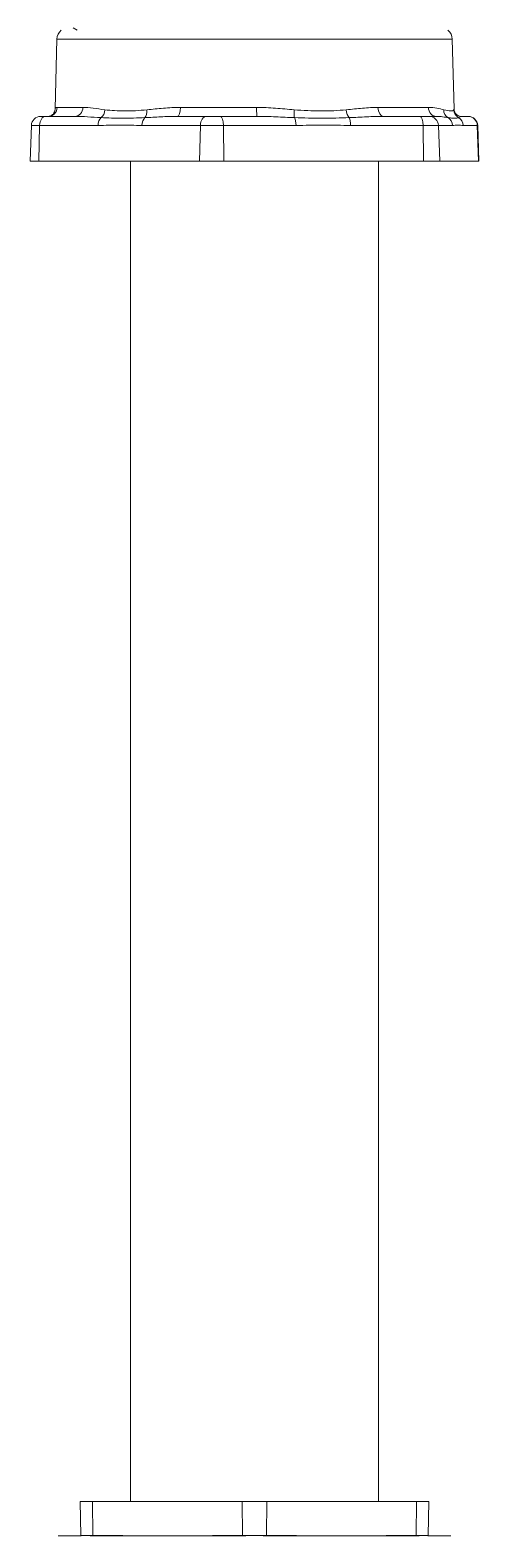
# Model space of a CAD drawing. Header units: millimetres. Extents: x 2.27 to 5, y 4.62 to 5.66.
# Drawn here: x 3.1764 to 3.2344, y 5.2458 to 5.4401 of the extents above; entities that cross this region are included whole.
import ezdxf

# ---------------------------------------------------------------- set-up
doc = ezdxf.new("R2010")
doc.units = ezdxf.units.MM

# ---------------------------------------------------------------- blocks, each defined once
blk = doc.blocks.new('110-32-frente')
at = {"linetype": 'Continuous', "lineweight": 5}
for p, q in [((7.74486, 3.54041), (7.74434, 3.54071)), ((7.74225, 3.53923), (7.74202, 3.53023)), ((7.74225, 3.53923), (7.79332, 3.53923)), ((7.79332, 3.53923), (7.79355, 3.53022)), ((7.74016, 3.52927), (7.7408, 3.52927)), ((7.7408, 3.52927), (7.74458, 3.52927)), ((7.74229, 3.53044), (7.74561, 3.53044)), ((7.75779, 3.52927), (7.76157, 3.52927)), ((7.75824, 3.53044), (7.76806, 3.53044)), ((7.76157, 3.52927), (7.76338, 3.52927)), ((7.76338, 3.52927), (7.76807, 3.52927)), ((7.78373, 3.53044), (7.79023, 3.53044)), ((7.78447, 3.52927), (7.78917, 3.52927)), ((7.78917, 3.52927), (7.79036, 3.52927)), ((7.79036, 3.52927), (7.79128, 3.52927)), ((7.79447, 3.52927), (7.79538, 3.52927)), ((7.79538, 3.52927), (7.79541, 3.52927)), ((7.73896, 3.52811), (7.7388, 3.52351)), ((7.73896, 3.52811), (7.74002, 3.52811)), ((7.74002, 3.52811), (7.73992, 3.52351)), ((7.74757, 3.52811), (7.74002, 3.52811)), ((7.76079, 3.52811), (7.75324, 3.52811)), ((7.76079, 3.52811), (7.76069, 3.52351)), ((7.76079, 3.52811), (7.76378, 3.52811)), ((7.76378, 3.52811), (7.76383, 3.52351)), ((7.77315, 3.52811), (7.76378, 3.52811)), ((7.78956, 3.52811), (7.78019, 3.52811)), ((7.78956, 3.52811), (7.78962, 3.52351)), ((7.78956, 3.52811), (7.79154, 3.52811)), ((7.79154, 3.52811), (7.7917, 3.52351)), ((7.79336, 3.52811), (7.79154, 3.52811)), ((7.79656, 3.52811), (7.79474, 3.52811)), ((7.79656, 3.52811), (7.79672, 3.52351)), ((7.79656, 3.52811), (7.79661, 3.52811)), ((7.79661, 3.52811), (7.79677, 3.52351)), ((7.7388, 3.52351), (7.73992, 3.52351)), ((7.76069, 3.52351), (7.73992, 3.52351)), ((7.75178, 3.52351), (7.75178, 3.35052)), ((7.76069, 3.52351), (7.76383, 3.52351)), ((7.78962, 3.52351), (7.76383, 3.52351)), ((7.78378, 3.52351), (7.78378, 3.35052)), ((7.78962, 3.52351), (7.7917, 3.52351)), ((7.79672, 3.52351), (7.7917, 3.52351)), ((7.79672, 3.52351), (7.79677, 3.52351)), ((7.74537, 3.34615), (7.74526, 3.35052)), ((7.74526, 3.35052), (7.74686, 3.35052)), ((7.74691, 3.34615), (7.74686, 3.35052)), ((7.76618, 3.35052), (7.74686, 3.35052)), ((7.76624, 3.34615), (7.76618, 3.35052)), ((7.76618, 3.35052), (7.76938, 3.35052)), ((7.76933, 3.34615), (7.76938, 3.35052)), ((7.78871, 3.35052), (7.76938, 3.35052)), ((7.78866, 3.34615), (7.78871, 3.35052)), ((7.78871, 3.35052), (7.79031, 3.35052)), ((7.7902, 3.34615), (7.79031, 3.35052)), ((7.74691, 3.34615), (7.74537, 3.34615)), ((7.74537, 3.34609), (7.74537, 3.34615)), ((7.74691, 3.34615), (7.75017, 3.34615)), ((7.76298, 3.34615), (7.76624, 3.34615)), ((7.76933, 3.34615), (7.76624, 3.34615)), ((7.76933, 3.34615), (7.77259, 3.34615)), ((7.7854, 3.34615), (7.78866, 3.34615)), ((7.7902, 3.34615), (7.78866, 3.34615)), ((7.7902, 3.34615), (7.7902, 3.34609)), ((7.74541, 3.34609), (7.74257, 3.34609)), ((7.76665, 3.34609), (7.74654, 3.34609)), ((7.78903, 3.34609), (7.76892, 3.34609)), ((7.79299, 3.34609), (7.79016, 3.34609))]:
    blk.add_line(p, q, dxfattribs=at)
for centre, radius, start, end in [((7.74385, 3.53919), 0.0016, 130.5358, 178.5), ((7.79172, 3.53919), 0.0016, 1.5, 49.4642), ((7.74016, 3.52807), 0.0012, 90, 178), ((7.79541, 3.52807), 0.0012, 2, 90), ((7.74257, 3.34353), 0.00256, 90, 93), ((7.79299, 3.34353), 0.00256, 87, 90)]:
    blk.add_arc(centre, radius, start, end, dxfattribs=at)
for centre, major_axis, ratio, start_param, end_param in [((7.7408, 3.52807), (0, 0.0012), 0.650404, 0, 1.53589), ((7.7411, 3.53047), (0, -0.0012), 0.989664, 0, 1.544616), ((7.74458, 3.53047), (0, -0.0012), 0.860645, 0, 1.544616), ((7.74835, 3.52807), (0, 0.0012), 0.650404, 0.518428, 1.53589), ((7.74757, 3.53015), (0.00014, 0.00119), 0.748336, 3.744974, 4.776736), ((7.75402, 3.52807), (0, 0.0012), 0.650404, 0.518428, 1.53589), ((7.75325, 3.53015), (-0.00011, 0.00119), 0.535429, 3.603493, 4.635255), ((7.75779, 3.53047), (0, -0.0012), 0.370641, 0, 1.544616), ((7.76157, 3.52807), (0, 0.0012), 0.650404, 0, 1.53589), ((7.76338, 3.52807), (0, 0.0012), 0.33262, 4.747296, 6.283185), ((7.76807, 3.53047), (0, -0.0012), 0.010663, 4.738569, 6.283185), ((7.77315, 3.53015), (-0.0001, -0.0012), 0.196096, 4.754693, 5.786455), ((7.77275, 3.52807), (0, 0.0012), 0.33262, 4.747296, 5.764757), ((7.78019, 3.53015), (0.00011, -0.0012), 0.460429, 4.69704, 5.728801), ((7.7798, 3.52807), (0, 0.0012), 0.33262, 4.747296, 5.764757), ((7.78447, 3.53047), (0, -0.0012), 0.619023, 4.738569, 6.283185), ((7.78917, 3.52807), (0, 0.0012), 0.33262, 4.747296, 6.283185), ((7.79128, 3.53047), (0, -0.0012), 0.871308, 4.738569, 6.283185), ((7.79036, 3.52807), (0, 0.0012), 0.983025, 4.747296, 6.283185), ((7.79335, 3.53015), (-0.00029, -0.00116), 0.944432, 4.971191, 6.002953), ((7.79219, 3.52807), (0, 0.0012), 0.983025, 4.747296, 5.764757), ((7.79473, 3.53015), (0.00106, -0.00057), 0.995858, 3.665974, 4.697736), ((7.79356, 3.52807), (0, 0.0012), 0.983025, 4.747296, 5.764757), ((7.79538, 3.52807), (0, 0.0012), 0.983025, 4.747296, 6.283185), ((7.7473, 3.34617), (0, -0.000768), 0.5, 4.738569, 4.815684), ((7.75056, 3.34617), (0, -0.000768), 0.5, 4.738569, 4.815684), ((7.76337, 3.34617), (0, -0.000768), 0.5, 4.738569, 4.815684), ((7.76663, 3.34617), (0, -0.000768), 0.5, 4.738569, 4.815684), ((7.76894, 3.34617), (0, -0.000768), 0.5, 1.467502, 1.544616), ((7.7722, 3.34617), (0, -0.000768), 0.5, 1.467502, 1.544616), ((7.78501, 3.34617), (0, -0.000768), 0.5, 1.467502, 1.544616), ((7.78827, 3.34617), (0, -0.000768), 0.5, 1.467502, 1.544616)]:
    blk.add_ellipse(centre, major_axis=major_axis, ratio=ratio, start_param=start_param, end_param=end_param, dxfattribs=at)
for points, knots in [([(7.7411, 3.52927), (7.74119, 3.52927), (7.74131, 3.52929), (7.74155, 3.52939), (7.74167, 3.52947), (7.74191, 3.52975), (7.74201, 3.52999), (7.74202, 3.53022)], [0, 0, 0, 0, 0.1251537, 0.1251537, 0.2390714, 0.2390714, 0.4100313, 0.4100313, 0.4100313, 0.4100313]), ([(7.74202, 3.53022), (7.74202, 3.53026), (7.74203, 3.5303), (7.74205, 3.53033), (7.74209, 3.53039), (7.74217, 3.53044), (7.74229, 3.53044)], [0.240553, 0.240553, 0.240553, 0.240553, 0.5, 0.5, 0.5, 1, 1, 1, 1]), ([(7.74796, 3.52911), (7.74737, 3.52915), (7.74679, 3.52918), (7.74566, 3.52925), (7.74511, 3.52927), (7.74458, 3.52927)], [0, 0, 0, 0, 0.5, 0.5, 1, 1, 1, 1]), ([(7.74561, 3.53044), (7.74603, 3.53044), (7.74648, 3.53039), (7.74695, 3.53033), (7.74743, 3.53027), (7.74794, 3.53019), (7.74847, 3.53012)], [0, 0, 0, 0, 0.5, 0.5, 0.5, 1, 1, 1, 1]), ([(7.75364, 3.52911), (7.75314, 3.52909), (7.75264, 3.52907), (7.75167, 3.52906), (7.75119, 3.52906), (7.75024, 3.52906), (7.74977, 3.52906), (7.74886, 3.52907), (7.74841, 3.52909), (7.74796, 3.52911)], [0, 0, 0, 0, 0.25, 0.25, 0.5, 0.5, 0.75, 0.75, 1, 1, 1, 1]), ([(7.74847, 3.53012), (7.74926, 3.53002), (7.75011, 3.52998), (7.75102, 3.52998), (7.75147, 3.52998), (7.75194, 3.52999), (7.75242, 3.53001), (7.7529, 3.53004), (7.75339, 3.53007), (7.7539, 3.53012)], [0, 0, 0, 0, 0.5, 0.5, 0.5, 0.75, 0.75, 0.75, 1, 1, 1, 1]), ([(7.75779, 3.52927), (7.75708, 3.52927), (7.75637, 3.52925), (7.75499, 3.52918), (7.75431, 3.52915), (7.75364, 3.52911)], [0, 0, 0, 0, 0.5, 0.5, 1, 1, 1, 1]), ([(7.7539, 3.53012), (7.75458, 3.53019), (7.75529, 3.53027), (7.75601, 3.53033), (7.75673, 3.53039), (7.75748, 3.53044), (7.75824, 3.53044)], [0, 0, 0, 0, 0.5, 0.5, 0.5, 1, 1, 1, 1]), ([(7.76806, 3.53044), (7.76888, 3.53044), (7.76969, 3.53039), (7.7705, 3.53033), (7.77131, 3.53027), (7.77211, 3.53019), (7.77291, 3.53012)], [0, 0, 0, 0, 0.5, 0.5, 0.5, 1, 1, 1, 1]), ([(7.77295, 3.52911), (7.77214, 3.52915), (7.77134, 3.52918), (7.76971, 3.52925), (7.76889, 3.52927), (7.76807, 3.52927)], [0, 0, 0, 0, 0.5, 0.5, 1, 1, 1, 1]), ([(7.77291, 3.53012), (7.77408, 3.53002), (7.77523, 3.52998), (7.77635, 3.52998), (7.77692, 3.52998), (7.77747, 3.52999), (7.77802, 3.53001), (7.77857, 3.53004), (7.77911, 3.53007), (7.77964, 3.53012)], [0, 0, 0, 0, 0.5, 0.5, 0.5, 0.75, 0.75, 0.75, 1, 1, 1, 1]), ([(7.77999, 3.52911), (7.77942, 3.52909), (7.77885, 3.52907), (7.77769, 3.52906), (7.7771, 3.52906), (7.77593, 3.52906), (7.77533, 3.52906), (7.77415, 3.52907), (7.77355, 3.52909), (7.77295, 3.52911)], [0, 0, 0, 0, 0.25, 0.25, 0.5, 0.5, 0.75, 0.75, 1, 1, 1, 1]), ([(7.77964, 3.53012), (7.78036, 3.53019), (7.78106, 3.53027), (7.78174, 3.53033), (7.78243, 3.53039), (7.78309, 3.53044), (7.78373, 3.53044)], [0, 0, 0, 0, 0.5, 0.5, 0.5, 1, 1, 1, 1]), ([(7.78447, 3.52927), (7.78375, 3.52927), (7.78301, 3.52925), (7.78151, 3.52918), (7.78076, 3.52915), (7.77999, 3.52911)], [0, 0, 0, 0, 0.5, 0.5, 1, 1, 1, 1]), ([(7.79023, 3.53044), (7.79063, 3.53044), (7.791, 3.53039), (7.79133, 3.53033), (7.79166, 3.53027), (7.79196, 3.53019), (7.79222, 3.53012)], [0, 0, 0, 0, 0.5, 0.5, 0.5, 1, 1, 1, 1]), ([(7.79277, 3.52911), (7.79256, 3.52915), (7.79233, 3.52918), (7.79183, 3.52925), (7.79156, 3.52927), (7.79128, 3.52927)], [0, 0, 0, 0, 0.5, 0.5, 1, 1, 1, 1]), ([(7.79222, 3.53012), (7.7926, 3.53002), (7.7929, 3.52998), (7.79312, 3.52998), (7.79323, 3.52998), (7.79332, 3.52999), (7.79339, 3.53001), (7.79345, 3.53004), (7.7935, 3.53007), (7.79353, 3.53012)], [0, 0, 0, 0, 0.5, 0.5, 0.5, 0.75, 0.75, 0.75, 1, 1, 1, 1]), ([(7.79414, 3.52911), (7.79407, 3.52909), (7.79399, 3.52907), (7.7938, 3.52906), (7.7937, 3.52906), (7.79347, 3.52906), (7.79335, 3.52906), (7.79307, 3.52907), (7.79293, 3.52909), (7.79277, 3.52911)], [0, 0, 0, 0, 0.25, 0.25, 0.5, 0.5, 0.75, 0.75, 1, 1, 1, 1]), ([(7.79355, 3.53022), (7.79356, 3.52996), (7.79369, 3.52969), (7.79403, 3.52937), (7.79422, 3.52929), (7.79441, 3.52927), (7.79444, 3.52927), (7.79447, 3.52927)], [0, 0, 0, 0, 0.1945558, 0.1945558, 0.3688427, 0.3688427, 0.4096333, 0.4096333, 0.4096333, 0.4096333]), ([(7.79447, 3.52927), (7.79445, 3.52927), (7.79442, 3.52925), (7.79431, 3.52918), (7.79424, 3.52915), (7.79414, 3.52911)], [0, 0, 0, 0, 0.5, 0.5, 1, 1, 1, 1]), ([(7.75324, 3.52811), (7.75277, 3.52811), (7.7523, 3.52812), (7.75183, 3.52813), (7.75135, 3.52814), (7.75088, 3.52814), (7.75041, 3.52814), (7.74993, 3.52814), (7.74946, 3.52814), (7.74899, 3.52813), (7.74851, 3.52812), (7.74804, 3.52811), (7.74757, 3.52811)], [0, 0, 0, 0, 0.25, 0.25, 0.25, 0.5, 0.5, 0.5, 0.75, 0.75, 0.75, 1, 1, 1, 1]), ([(7.78019, 3.52811), (7.77961, 3.52811), (7.77902, 3.52812), (7.77843, 3.52813), (7.77785, 3.52814), (7.77726, 3.52814), (7.77667, 3.52814), (7.77608, 3.52814), (7.7755, 3.52814), (7.77491, 3.52813), (7.77432, 3.52812), (7.77374, 3.52811), (7.77315, 3.52811)], [0, 0, 0, 0, 0.25, 0.25, 0.25, 0.5, 0.5, 0.5, 0.75, 0.75, 0.75, 1, 1, 1, 1]), ([(7.79474, 3.52811), (7.79462, 3.52811), (7.79451, 3.52812), (7.79439, 3.52813), (7.79428, 3.52814), (7.79416, 3.52814), (7.79405, 3.52814), (7.79393, 3.52814), (7.79382, 3.52814), (7.79371, 3.52813), (7.79359, 3.52812), (7.79348, 3.52811), (7.79336, 3.52811)], [0, 0, 0, 0, 0.25, 0.25, 0.25, 0.5, 0.5, 0.5, 0.75, 0.75, 0.75, 1, 1, 1, 1])]:
    blk.add_open_spline(points, degree=3, knots=knots, dxfattribs=at)
for points in [[(7.79353, 3.53012), (7.79354, 3.53016), (7.79355, 3.53019), (7.79355, 3.53022)], [(7.75017, 3.34615), (7.75059, 3.34615), (7.751, 3.34613), (7.75141, 3.34609)], [(7.76175, 3.34609), (7.76216, 3.34613), (7.76257, 3.34615), (7.76298, 3.34615)], [(7.77259, 3.34615), (7.773, 3.34615), (7.77341, 3.34613), (7.77382, 3.34609)], [(7.78416, 3.34609), (7.78457, 3.34613), (7.78498, 3.34615), (7.7854, 3.34615)]]:
    blk.add_open_spline(points, degree=3, dxfattribs=at)

msp = doc.modelspace()

# ---------------------------------------------------------------- block references
msp.add_blockref('110-32-frente', (-4.56235, 1.8997))

doc.saveas('drawing.dxf')
